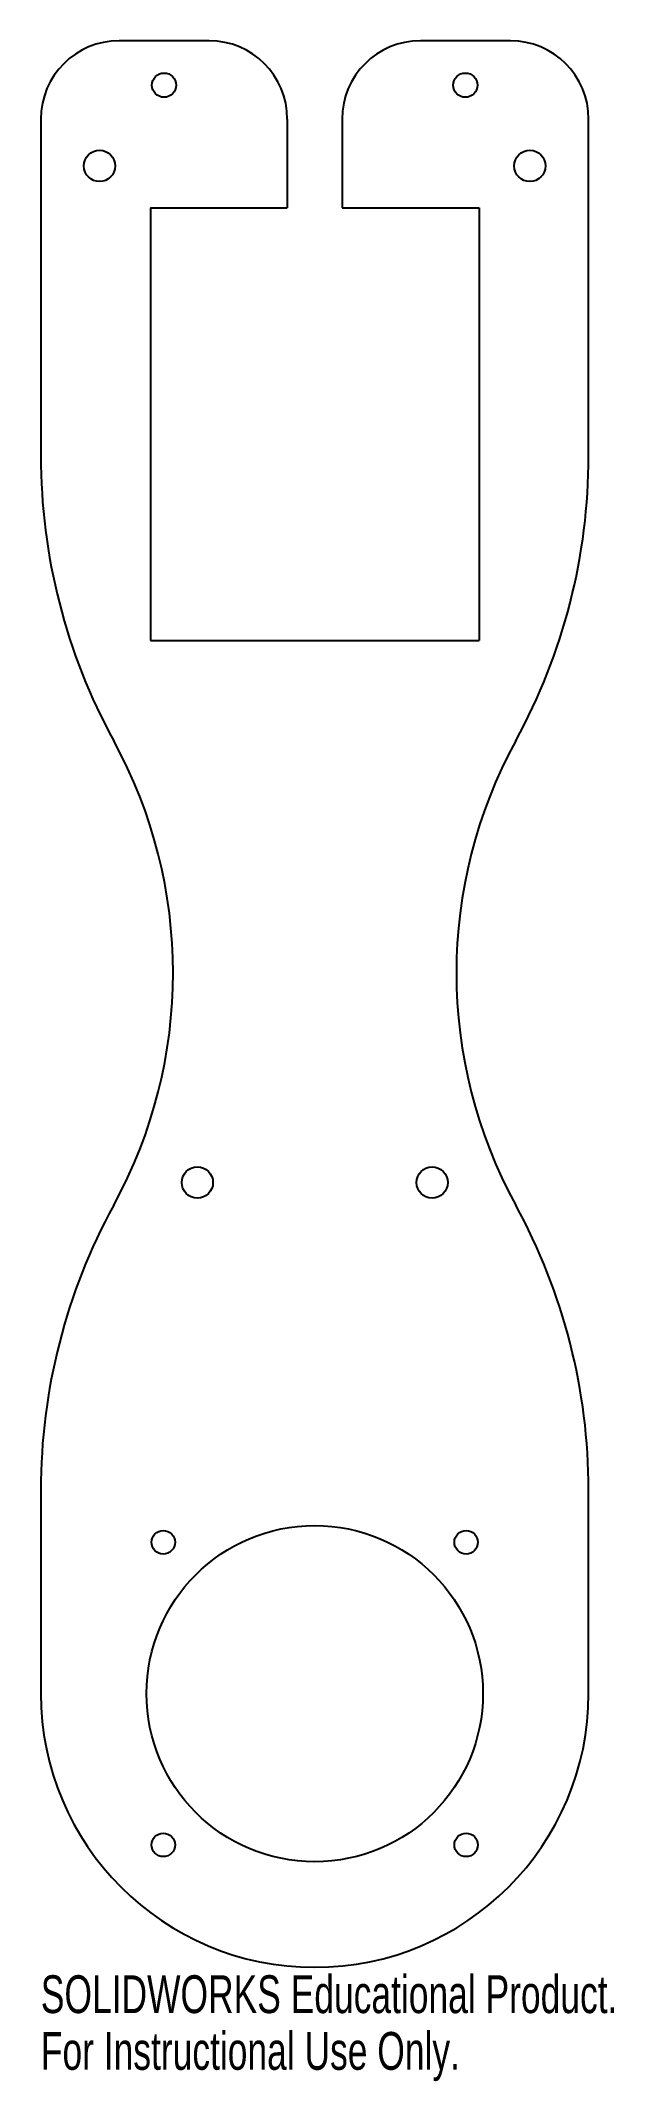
# Model space of a CAD drawing. Header units: millimetres. Extents: x -35 to 38, y -50 to 211.
import ezdxf

# ---------------------------------------------------------------- set-up
doc = ezdxf.new("R2010")
doc.units = ezdxf.units.MM
doc.styles.add('SLDTEXTSTYLE0', font='TXT', dxfattribs={"width": 0.7})

msp = doc.modelspace()

# ---------------------------------------------------------------- linework, layer by layer
at = {"color": 7, "linetype": 'Continuous', "lineweight": 25}
for p, q in [((-13.5, 211.35), (-25, 211.35)), ((25, 211.35), (13.5, 211.35)), ((-35, 201.35), (-35, 158.29)), ((-3.5, 201.35), (-3.5, 190)), ((3.5, 201.35), (3.5, 190)), ((35, 158.29), (35, 201.35)), ((-21, 190), (-3.5, 190)), ((-21, 190), (-21, 134.65)), ((3.5, 190), (21, 190)), ((21, 190), (21, 134.65)), ((-21, 134.65), (21, 134.65)), ((-35, 26.01), (-35, 0)), ((35, 0), (35, 26.01))]:
    msp.add_line(p, q, dxfattribs=at)
for centre, radius in [((-19.25, 205.68), 1.55), ((19.25, 205.68), 1.55), ((-27.5, 195.35), 2), ((27.5, 195.35), 2), ((-15, 65.35), 2), ((15, 65.35), 2), ((0, 0), 21.5), ((-19.35, 19.35), 1.5), ((19.35, 19.35), 1.5), ((-19.35, -19.35), 1.5), ((19.35, -19.35), 1.5)]:
    msp.add_circle(centre, radius, dxfattribs=at)
for centre, radius, start, end in [((-25, 201.35), 10, 90, 180), ((-13.5, 201.35), 10, 0, 90), ((13.5, 201.35), 10, 90, 180), ((25, 201.35), 10, 0, 90), ((41, 158.29), 76, 180, 208.6618), ((-41, 158.29), 76, 331.3382, 0), ((-80, 92.15), 61.9, 331.3382, 28.6618), ((80, 92.15), 61.9, 151.3382, 208.6618), ((41, 26.01), 76, 151.3382, 180), ((-41, 26.01), 76, 0, 28.6618), ((0, 0), 35, 180, 0)]:
    msp.add_arc(centre, radius, start, end, dxfattribs=at)

# ---------------------------------------------------------------- texts
at = {"color": 7, "linetype": 'Continuous', "char_height": 4.8336, "attachment_point": 1, "style": 'SLDTEXTSTYLE0'}
for s, insert in [('SOLIDWORKS Educational Product.', (-35, -36.02)), ('For Instructional Use Only.', (-35, -43.27))]:
    msp.add_mtext(s, dxfattribs=dict(at, insert=insert))

doc.saveas('drawing.dxf')
